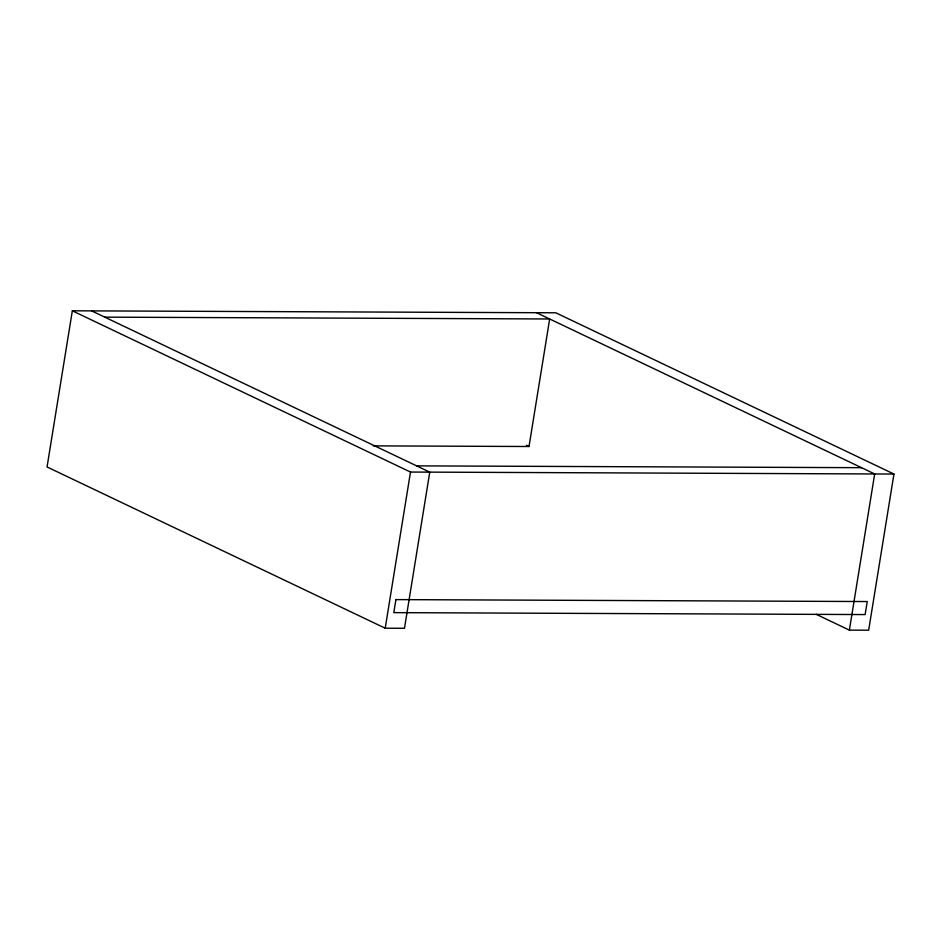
<?xml version="1.0" encoding="UTF-8"?>
<svg xmlns="http://www.w3.org/2000/svg" width="941" height="941" viewBox="0 0 941 941"><rect width="100%" height="100%" fill="white"/><g stroke="black" fill="none" stroke-linecap="round" stroke-linejoin="round"><path stroke-width="1.41" d="M816.235 614.32L849.382 630.129L868.661 630.199L893.95 474.041L555.79 312.788L72.339 310.801L47.05 466.959L385.21 628.212L404.477 628.294L429.766 472.135L91.618 310.871M385.21 628.212L410.499 472.053L72.339 310.801M373.377 445.869L529.018 446.505L549.673 318.975L104.769 317.152M849.382 630.129L874.683 473.97L536.523 312.706M416.616 465.866L861.533 467.689M410.499 472.053L893.95 474.041M526.384 445.258L529.018 446.505M395.902 599.605L393.797 612.626L865.132 614.567L867.237 601.546L395.902 599.605"/></g></svg>
